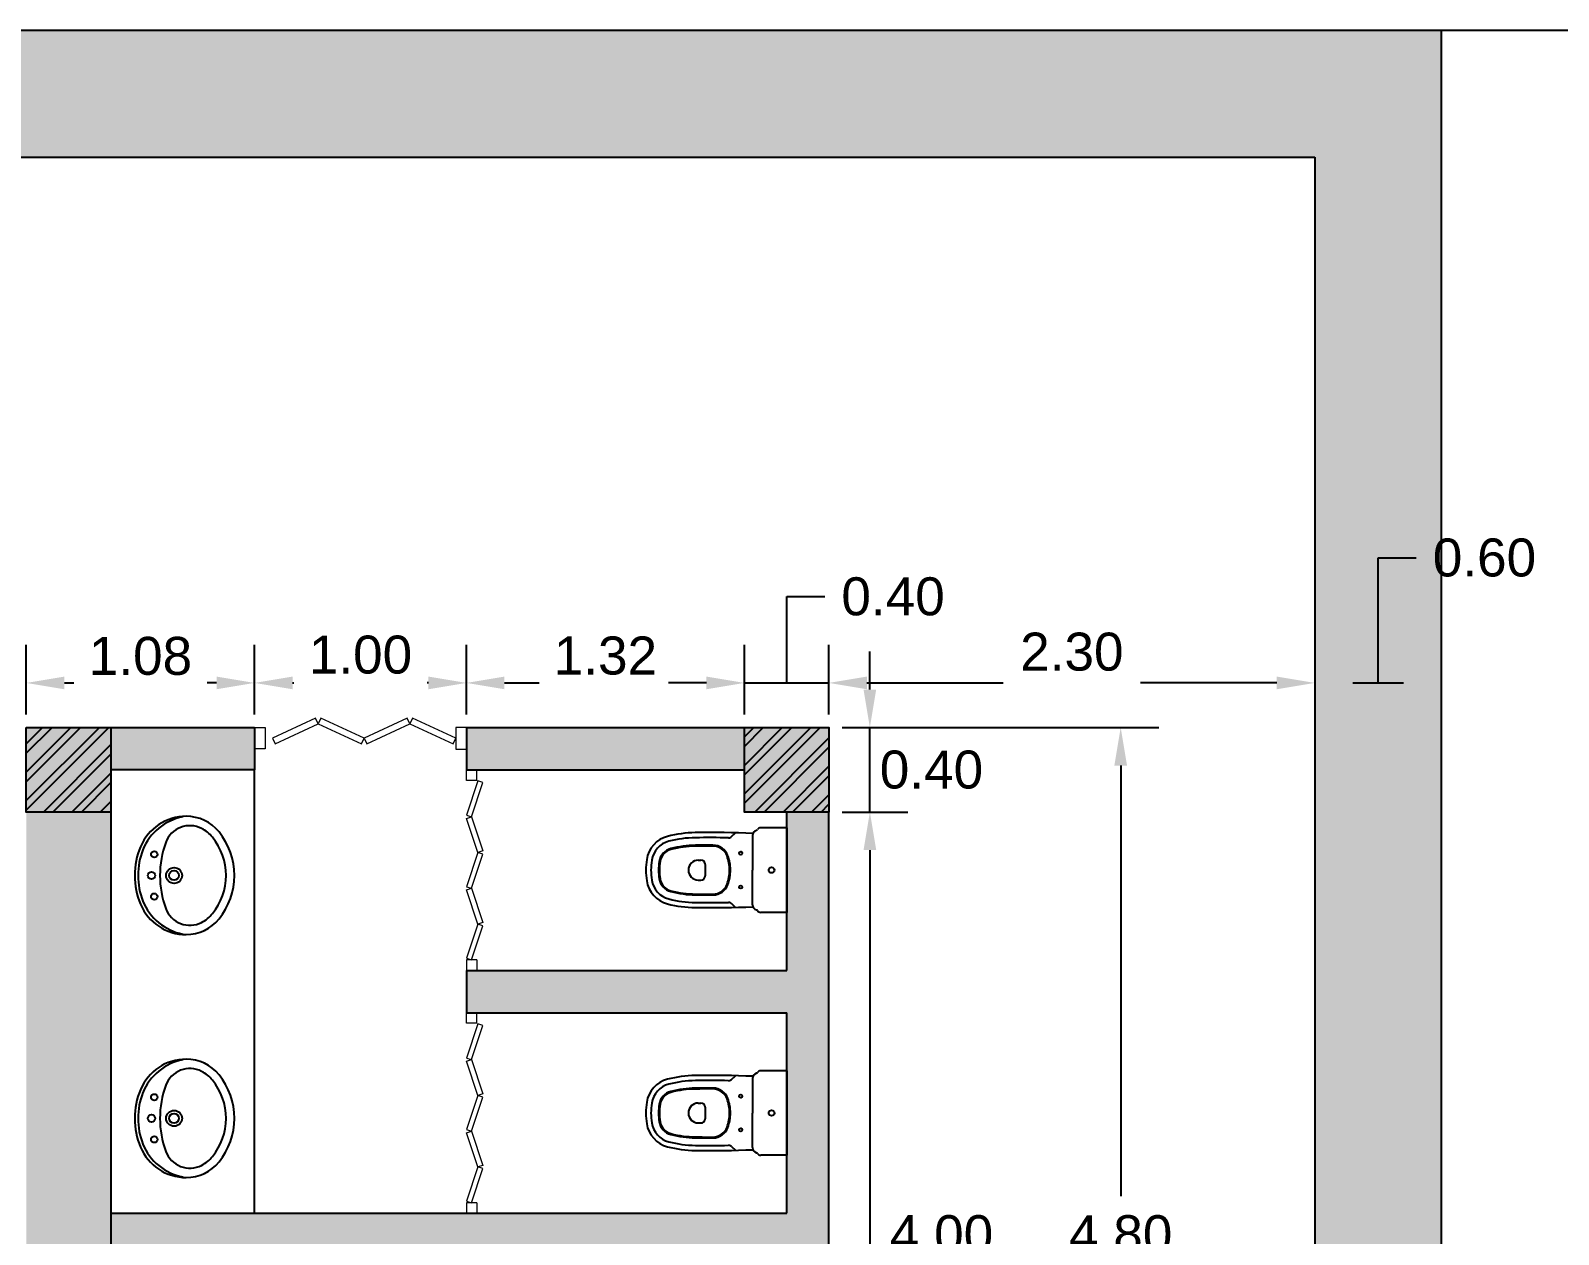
# Model space of a CAD drawing. Header units: millimetres. Extents: x 3409 to 3822, y 896 to 1108.
# Drawn here: x 3475.19 to 3482.43, y 1082.53 to 1088.23 of the extents above; entities that cross this region are included whole.
import ezdxf

# ---------------------------------------------------------------- set-up
doc = ezdxf.new("R2010")
doc.units = ezdxf.units.MM
for name, color, linetype in [('a-epipla', 8, 'Continuous'), ('a-toixoi', 5, 'Continuous'), ('DS_ST_quote 1_50', 7, 'Continuous'), ('edafos', 2, 'Continuous'), ('Layer1', 5, 'Continuous'), ('ypostilwmata', 232, 'Continuous')]:
    doc.layers.add(name, color=color, linetype=linetype)
doc.layers.add('a-portes', color=6, linetype='Continuous', lineweight=9)
doc.styles.get("Standard").update_dxf_attribs({"font": 'arial.ttf'})
doc.dimstyles.get("Standard").update_dxf_attribs({"dimtxt": 0.18, "dimasz": 0.18, "dimexe": 0.18, "dimexo": 0.0625, "dimgap": 0.09, "dimtad": 0, "dimtih": 1, "dimtoh": 1, "dimdec": 4, "dimzin": 0, "dimdsep": 46, "dimtxsty": 'Standard', "dimcen": 0.09, "dimadec": 0, "dimazin": 0, "dimtfac": 1, "dimtdec": 4, "dimtofl": 0, "dimtmove": 0, "dimatfit": 3, "dimfxl": 1, "dimtolj": 1, "dimtzin": 0, "dimarcsym": 0})

# ---------------------------------------------------------------- blocks, each defined once
blk = doc.blocks.new('*D59')
at = {"layer": 'Defpoints', "color": 0, "transparency": 16777216}
for p in [(3476.2547, 1085.1424), (3475.174, 1084.9311), (3476.2547, 1084.9311)]:
    blk.add_point(p, dxfattribs=at)
at = {"layer": 'DS_ST_quote 1_50', "color": 0, "lineweight": -2, "transparency": 16777216}
for p, q in [((3475.174, 1084.9936), (3475.174, 1085.3224)), ((3476.2547, 1084.9936), (3476.2547, 1085.3224)), ((3475.354, 1085.1424), (3475.3989, 1085.1424)), ((3476.0747, 1085.1424), (3476.0299, 1085.1424))]:
    blk.add_line(p, q, dxfattribs=at)
at = {"layer": 'DS_ST_quote 1_50', "color": 0, "transparency": 16777216}
for points in [[(3475.354, 1085.1724), (3475.354, 1085.1124), (3475.174, 1085.1424)], [(3476.0747, 1085.1724), (3476.0747, 1085.1124), (3476.2547, 1085.1424)]]:
    blk.add_solid(points, dxfattribs=at)
at = {"layer": 'DS_ST_quote 1_50', "color": 0, "transparency": 16777216, "insert": (3475.7144, 1085.2693), "char_height": 0.18, "attachment_point": 5}
blk.add_mtext('\\A1;1.08', dxfattribs=at)
blk = doc.blocks.new('*D60')
at = {"layer": 'Defpoints', "color": 0, "transparency": 16777216}
for p in [(3477.2573, 1085.1424), (3476.2547, 1084.9311), (3477.2573, 1084.9311)]:
    blk.add_point(p, dxfattribs=at)
at = {"layer": 'DS_ST_quote 1_50', "color": 0, "lineweight": -2, "transparency": 16777216}
for p, q in [((3476.2547, 1084.9936), (3476.2547, 1085.3224)), ((3477.2573, 1084.9936), (3477.2573, 1085.3224)), ((3476.4347, 1085.1424), (3476.441, 1085.1424)), ((3477.0773, 1085.1424), (3477.071, 1085.1424))]:
    blk.add_line(p, q, dxfattribs=at)
at = {"layer": 'DS_ST_quote 1_50', "color": 0, "transparency": 16777216}
for points in [[(3476.4347, 1085.1724), (3476.4347, 1085.1124), (3476.2547, 1085.1424)], [(3477.0773, 1085.1724), (3477.0773, 1085.1124), (3477.2573, 1085.1424)]]:
    blk.add_solid(points, dxfattribs=at)
at = {"layer": 'DS_ST_quote 1_50', "color": 0, "transparency": 16777216, "insert": (3476.756, 1085.2754), "char_height": 0.18, "attachment_point": 5}
blk.add_mtext('\\A1;1.00', dxfattribs=at)
blk = doc.blocks.new('*D61')
at = {"layer": 'Defpoints', "color": 0, "transparency": 16777216}
for p in [(3478.574, 1085.1424), (3477.2573, 1084.9311), (3478.574, 1084.9311)]:
    blk.add_point(p, dxfattribs=at)
at = {"layer": 'DS_ST_quote 1_50', "color": 0, "lineweight": -2, "transparency": 16777216}
for p, q in [((3477.2573, 1084.9936), (3477.2573, 1085.3224)), ((3478.574, 1084.9936), (3478.574, 1085.3224)), ((3477.4373, 1085.1424), (3477.6013, 1085.1424)), ((3478.394, 1085.1424), (3478.23, 1085.1424))]:
    blk.add_line(p, q, dxfattribs=at)
at = {"layer": 'DS_ST_quote 1_50', "color": 0, "transparency": 16777216}
for points in [[(3477.4373, 1085.1724), (3477.4373, 1085.1124), (3477.2573, 1085.1424)], [(3478.394, 1085.1724), (3478.394, 1085.1124), (3478.574, 1085.1424)]]:
    blk.add_solid(points, dxfattribs=at)
at = {"layer": 'DS_ST_quote 1_50', "color": 0, "transparency": 16777216, "insert": (3477.9157, 1085.2709), "char_height": 0.18, "attachment_point": 5}
blk.add_mtext('\\A1;1.32', dxfattribs=at)
blk = doc.blocks.new('*D62')
at = {"layer": 'Defpoints', "color": 0, "transparency": 16777216}
for p in [(3478.974, 1085.1424), (3478.574, 1084.9311), (3478.974, 1084.9311)]:
    blk.add_point(p, dxfattribs=at)
at = {"layer": 'DS_ST_quote 1_50', "color": 0, "lineweight": -2, "transparency": 16777216}
for p, q in [((3478.774, 1085.1424), (3478.774, 1085.5512)), ((3478.774, 1085.5512), (3478.954, 1085.5512)), ((3478.574, 1084.9936), (3478.574, 1085.3224)), ((3478.974, 1084.9936), (3478.974, 1085.3224)), ((3478.394, 1085.1424), (3478.214, 1085.1424)), ((3478.574, 1085.1424), (3478.974, 1085.1424)), ((3479.154, 1085.1424), (3479.334, 1085.1424))]:
    blk.add_line(p, q, dxfattribs=at)
at = {"layer": 'DS_ST_quote 1_50', "color": 0, "transparency": 16777216}
for points in [[(3478.394, 1085.1724), (3478.394, 1085.1124), (3478.574, 1085.1424)], [(3479.154, 1085.1724), (3479.154, 1085.1124), (3478.974, 1085.1424)]]:
    blk.add_solid(points, dxfattribs=at)
at = {"layer": 'DS_ST_quote 1_50', "color": 0, "transparency": 16777216, "insert": (3479.2775, 1085.5512), "char_height": 0.18, "attachment_point": 5}
blk.add_mtext('\\A1;0.40', dxfattribs=at)
blk = doc.blocks.new('*D63')
at = {"layer": 'Defpoints', "color": 0, "transparency": 16777216}
for p in [(3481.274, 1085.1424), (3481.274, 1085.1424), (3478.974, 1084.9311)]:
    blk.add_point(p, dxfattribs=at)
at = {"layer": 'DS_ST_quote 1_50', "color": 0, "lineweight": -2, "transparency": 16777216}
for p, q in [((3478.974, 1084.9936), (3478.974, 1085.3224)), ((3479.154, 1085.1424), (3479.799, 1085.1424)), ((3481.094, 1085.1424), (3480.449, 1085.1424)), ((3481.274, 1085.0799), (3481.274, 1084.9624))]:
    blk.add_line(p, q, dxfattribs=at)
at = {"layer": 'DS_ST_quote 1_50', "color": 0, "transparency": 16777216}
for points in [[(3479.154, 1085.1724), (3479.154, 1085.1124), (3478.974, 1085.1424)], [(3481.094, 1085.1724), (3481.094, 1085.1124), (3481.274, 1085.1424)]]:
    blk.add_solid(points, dxfattribs=at)
at = {"layer": 'DS_ST_quote 1_50', "color": 0, "transparency": 16777216, "insert": (3480.124, 1085.2893), "char_height": 0.18, "attachment_point": 5}
blk.add_mtext('\\A1;2.30', dxfattribs=at)
blk = doc.blocks.new('*D64')
at = {"layer": 'Defpoints', "color": 0, "transparency": 16777216}
for p in [(3481.274, 1085.1424), (3481.874, 1085.1424), (3481.874, 1085.1424)]:
    blk.add_point(p, dxfattribs=at)
at = {"layer": 'DS_ST_quote 1_50', "color": 0, "lineweight": -2, "transparency": 16777216}
for p, q in [((3481.574, 1085.1424), (3481.574, 1085.735)), ((3481.574, 1085.735), (3481.754, 1085.735)), ((3481.874, 1085.2049), (3481.874, 1085.3224)), ((3481.454, 1085.1424), (3481.694, 1085.1424)), ((3481.274, 1085.0799), (3481.274, 1084.9624))]:
    blk.add_line(p, q, dxfattribs=at)
at = {"layer": 'DS_ST_quote 1_50', "color": 0, "transparency": 16777216}
for points in [[(3481.454, 1085.1724), (3481.454, 1085.1124), (3481.274, 1085.1424)], [(3481.694, 1085.1724), (3481.694, 1085.1124), (3481.874, 1085.1424)]]:
    blk.add_solid(points, dxfattribs=at)
at = {"layer": 'DS_ST_quote 1_50', "color": 0, "transparency": 16777216, "insert": (3482.0775, 1085.735), "char_height": 0.18, "attachment_point": 5}
blk.add_mtext('\\A1;0.60', dxfattribs=at)
blk = doc.blocks.new('*D121')
at = {"layer": 'Defpoints', "color": 0, "transparency": 16777216}
for p in [(3478.974, 1084.9311), (3479.1677, 1084.9311), (3478.974, 1084.5311)]:
    blk.add_point(p, dxfattribs=at)
at = {"layer": 'DS_ST_quote 1_50', "color": 0, "lineweight": -2, "transparency": 16777216}
for p, q in [((3479.1677, 1085.1111), (3479.1677, 1085.2911)), ((3479.0365, 1084.9311), (3479.3477, 1084.9311)), ((3479.1677, 1084.5311), (3479.1677, 1084.9311)), ((3479.0365, 1084.5311), (3479.3477, 1084.5311)), ((3479.1677, 1084.3511), (3479.1677, 1084.1711))]:
    blk.add_line(p, q, dxfattribs=at)
at = {"layer": 'DS_ST_quote 1_50', "color": 0, "transparency": 16777216}
for points in [[(3479.1377, 1085.1111), (3479.1977, 1085.1111), (3479.1677, 1084.9311)], [(3479.1377, 1084.3511), (3479.1977, 1084.3511), (3479.1677, 1084.5311)]]:
    blk.add_solid(points, dxfattribs=at)
at = {"layer": 'DS_ST_quote 1_50', "color": 0, "transparency": 16777216, "insert": (3479.4593, 1084.7311), "char_height": 0.18, "attachment_point": 5}
blk.add_mtext('\\A1;0.40', dxfattribs=at)
blk = doc.blocks.new('*D122')
at = {"layer": 'Defpoints', "color": 0, "transparency": 16777216}
for p in [(3478.974, 1084.5311), (3478.974, 1080.5312), (3479.1677, 1080.5312)]:
    blk.add_point(p, dxfattribs=at)
at = {"layer": 'DS_ST_quote 1_50', "color": 0, "lineweight": -2, "transparency": 16777216}
for p, q in [((3479.0365, 1084.5311), (3479.3477, 1084.5311)), ((3479.1677, 1084.3511), (3479.1677, 1080.7112)), ((3479.0365, 1080.5312), (3479.3477, 1080.5312))]:
    blk.add_line(p, q, dxfattribs=at)
at = {"layer": 'DS_ST_quote 1_50', "color": 0, "transparency": 16777216}
for points in [[(3479.1377, 1084.3511), (3479.1977, 1084.3511), (3479.1677, 1084.5311)], [(3479.1377, 1080.7112), (3479.1977, 1080.7112), (3479.1677, 1080.5312)]]:
    blk.add_solid(points, dxfattribs=at)
at = {"layer": 'DS_ST_quote 1_50', "color": 0, "transparency": 16777216, "insert": (3479.5069, 1082.5312), "char_height": 0.18, "attachment_point": 5}
blk.add_mtext('\\A1;4.00', dxfattribs=at)
blk = doc.blocks.new('*D135')
at = {"layer": 'Defpoints', "color": 0, "transparency": 16777216}
for p in [(3478.974, 1084.9311), (3478.974, 1080.1311), (3480.3552, 1080.1311)]:
    blk.add_point(p, dxfattribs=at)
at = {"layer": 'DS_ST_quote 1_50', "color": 0, "lineweight": -2, "transparency": 16777216}
for p, q in [((3479.0365, 1084.9311), (3480.5352, 1084.9311)), ((3480.3552, 1084.7511), (3480.3552, 1082.713)), ((3480.3552, 1080.3111), (3480.3552, 1082.3492)), ((3479.0365, 1080.1311), (3480.5352, 1080.1311))]:
    blk.add_line(p, q, dxfattribs=at)
at = {"layer": 'DS_ST_quote 1_50', "color": 0, "transparency": 16777216}
for points in [[(3480.3252, 1084.7511), (3480.3852, 1084.7511), (3480.3552, 1084.9311)], [(3480.3252, 1080.3111), (3480.3852, 1080.3111), (3480.3552, 1080.1311)]]:
    blk.add_solid(points, dxfattribs=at)
at = {"layer": 'DS_ST_quote 1_50', "color": 0, "transparency": 16777216, "insert": (3480.3552, 1082.5311), "char_height": 0.18, "attachment_point": 5}
blk.add_mtext('\\A1;4.80', dxfattribs=at)

msp = doc.modelspace()

# ---------------------------------------------------------------- hatches: boundary and pattern name
at = {"layer": 'a-epipla'}
h = msp.add_hatch(dxfattribs=at)
h.set_pattern_fill('ANSI32', color=256, scale=0.01)
h.paths.add_polyline_path([(3418.174, 1084.9311), (3417.774, 1084.9311), (3417.774, 1084.5311), (3418.174, 1084.5311)])
h.paths.add_polyline_path([(3421.574, 1084.9311), (3421.174, 1084.9311), (3421.174, 1084.5311), (3421.574, 1084.5311)])
h.paths.add_polyline_path([(3424.974, 1084.9311), (3424.574, 1084.9311), (3424.574, 1084.5311), (3424.974, 1084.5311)])
h.paths.add_polyline_path([(3428.374, 1084.9311), (3427.974, 1084.9311), (3427.974, 1084.5311), (3428.374, 1084.5311)])
h.paths.add_polyline_path([(3431.774, 1084.9311), (3431.374, 1084.9311), (3431.374, 1084.5311), (3431.774, 1084.5311)])
h.paths.add_polyline_path([(3431.774, 1080.5312), (3431.374, 1080.5312), (3431.374, 1080.1312), (3431.774, 1080.1312)])
h.paths.add_polyline_path([(3428.374, 1080.5311), (3427.974, 1080.5311), (3427.974, 1080.1311), (3428.374, 1080.1311)])
h.paths.add_polyline_path([(3424.974, 1080.5311), (3424.574, 1080.5311), (3424.574, 1080.1311), (3424.974, 1080.1311)])
h.paths.add_polyline_path([(3421.574, 1080.5311), (3421.174, 1080.5311), (3421.174, 1080.1311), (3421.574, 1080.1311)])
h.paths.add_polyline_path([(3418.174, 1080.5311), (3417.774, 1080.5311), (3417.774, 1080.1311), (3418.174, 1080.1311)])
h.paths.add_polyline_path([(3435.174, 1084.9311), (3434.774, 1084.9311), (3434.774, 1084.5311), (3435.174, 1084.5311)])
h.paths.add_polyline_path([(3438.574, 1084.9311), (3438.174, 1084.9311), (3438.174, 1084.5311), (3438.574, 1084.5311)])
h.paths.add_polyline_path([(3441.974, 1084.9311), (3441.574, 1084.9311), (3441.574, 1084.5311), (3441.974, 1084.5311)])
h.paths.add_polyline_path([(3445.374, 1084.9311), (3444.974, 1084.9311), (3444.974, 1084.5311), (3445.374, 1084.5311)])
h.paths.add_polyline_path([(3445.374, 1080.5311), (3444.974, 1080.5311), (3444.974, 1080.1311), (3445.374, 1080.1311)])
h.paths.add_polyline_path([(3441.974, 1080.5311), (3441.574, 1080.5311), (3441.574, 1080.1311), (3441.974, 1080.1311)])
h.paths.add_polyline_path([(3438.574, 1080.5311), (3438.174, 1080.5311), (3438.174, 1080.1311), (3438.574, 1080.1311)])
h.paths.add_polyline_path([(3435.174, 1080.5312), (3434.774, 1080.5312), (3434.774, 1080.1312), (3435.174, 1080.1312)])
h.paths.add_polyline_path([(3451.774, 1084.9311), (3451.374, 1084.9311), (3451.374, 1084.5311), (3451.774, 1084.5311)])
h.paths.add_polyline_path([(3455.174, 1084.9311), (3454.774, 1084.9311), (3454.774, 1084.5311), (3455.174, 1084.5311)])
h.paths.add_polyline_path([(3458.574, 1084.9311), (3458.174, 1084.9311), (3458.174, 1084.5311), (3458.574, 1084.5311)])
h.paths.add_polyline_path([(3461.974, 1084.9311), (3461.574, 1084.9311), (3461.574, 1084.5311), (3461.974, 1084.5311)])
h.paths.add_polyline_path([(3451.774, 1080.5311), (3451.374, 1080.5311), (3451.374, 1080.1311), (3451.774, 1080.1311)])
h.paths.add_polyline_path([(3455.174, 1080.5311), (3454.774, 1080.5311), (3454.774, 1080.1311), (3455.174, 1080.1311)])
h.paths.add_polyline_path([(3458.574, 1080.5311), (3458.174, 1080.5311), (3458.174, 1080.1311), (3458.574, 1080.1311)])
h.paths.add_polyline_path([(3461.974, 1080.5312), (3461.574, 1080.5312), (3461.574, 1080.1312), (3461.974, 1080.1312)])
h.paths.add_polyline_path([(3465.374, 1084.9311), (3464.974, 1084.9311), (3464.974, 1084.5311), (3465.374, 1084.5311)])
h.paths.add_polyline_path([(3468.774, 1084.9311), (3468.374, 1084.9311), (3468.374, 1084.5311), (3468.774, 1084.5311)])
h.paths.add_polyline_path([(3472.174, 1084.9311), (3471.774, 1084.9311), (3471.774, 1084.5311), (3472.174, 1084.5311)])
h.paths.add_polyline_path([(3475.574, 1084.9311), (3475.174, 1084.9311), (3475.174, 1084.5311), (3475.574, 1084.5311)])
h.paths.add_polyline_path([(3478.974, 1084.9311), (3478.574, 1084.9311), (3478.574, 1084.5311), (3478.974, 1084.5311)])
h.paths.add_polyline_path([(3478.974, 1080.5311), (3478.574, 1080.5311), (3478.574, 1080.1311), (3478.974, 1080.1311)])
h.paths.add_polyline_path([(3475.574, 1080.5311), (3475.174, 1080.5311), (3475.174, 1080.1311), (3475.574, 1080.1311)])
h.paths.add_polyline_path([(3472.174, 1080.5311), (3471.774, 1080.5311), (3471.774, 1080.1311), (3472.174, 1080.1311)])
h.paths.add_polyline_path([(3468.774, 1080.5311), (3468.374, 1080.5311), (3468.374, 1080.1311), (3468.774, 1080.1311)])
h.paths.add_polyline_path([(3465.374, 1080.5312), (3464.974, 1080.5312), (3464.974, 1080.1312), (3465.374, 1080.1312)])
h = msp.add_hatch(dxfattribs=at)
h.set_pattern_fill('AR-CONC', color=256, scale=0.00088)
h.paths.add_polyline_path([(3418.174, 1084.9311), (3417.774, 1084.9311), (3417.774, 1084.5311), (3418.174, 1084.5311)])
h.paths.add_polyline_path([(3421.574, 1084.9311), (3421.174, 1084.9311), (3421.174, 1084.5311), (3421.574, 1084.5311)])
h.paths.add_polyline_path([(3418.174, 1080.5311), (3417.774, 1080.5311), (3417.774, 1080.1311), (3418.174, 1080.1311)])
h.paths.add_polyline_path([(3421.574, 1080.5311), (3421.174, 1080.5311), (3421.174, 1080.1311), (3421.574, 1080.1311)])
h.paths.add_polyline_path([(3424.974, 1084.9311), (3424.574, 1084.9311), (3424.574, 1084.5311), (3424.974, 1084.5311)])
h.paths.add_polyline_path([(3424.974, 1080.5311), (3424.574, 1080.5311), (3424.574, 1080.1311), (3424.974, 1080.1311)])
h.paths.add_polyline_path([(3428.374, 1080.5311), (3427.974, 1080.5311), (3427.974, 1080.1311), (3428.374, 1080.1311)])
h.paths.add_polyline_path([(3428.374, 1084.9311), (3427.974, 1084.9311), (3427.974, 1084.5311), (3428.374, 1084.5311)])
h.paths.add_polyline_path([(3431.774, 1084.9311), (3431.374, 1084.9311), (3431.374, 1084.5311), (3431.774, 1084.5311)])
h.paths.add_polyline_path([(3431.774, 1080.5312), (3431.374, 1080.5312), (3431.374, 1080.1312), (3431.774, 1080.1312)])
h.paths.add_polyline_path([(3435.174, 1080.5312), (3434.774, 1080.5312), (3434.774, 1080.1312), (3435.174, 1080.1312)])
h.paths.add_polyline_path([(3435.174, 1084.9311), (3434.774, 1084.9311), (3434.774, 1084.5311), (3435.174, 1084.5311)])
h.paths.add_polyline_path([(3438.574, 1084.9311), (3438.174, 1084.9311), (3438.174, 1084.5311), (3438.574, 1084.5311)])
h.paths.add_polyline_path([(3438.574, 1080.5311), (3438.174, 1080.5311), (3438.174, 1080.1311), (3438.574, 1080.1311)])
h.paths.add_polyline_path([(3441.974, 1084.9311), (3441.574, 1084.9311), (3441.574, 1084.5311), (3441.974, 1084.5311)])
h.paths.add_polyline_path([(3441.974, 1080.5311), (3441.574, 1080.5311), (3441.574, 1080.1311), (3441.974, 1080.1311)])
h.paths.add_polyline_path([(3445.374, 1084.9311), (3444.974, 1084.9311), (3444.974, 1084.5311), (3445.374, 1084.5311)])
h.paths.add_polyline_path([(3445.374, 1080.5311), (3444.974, 1080.5311), (3444.974, 1080.1311), (3445.374, 1080.1311)])
h.paths.add_polyline_path([(3451.774, 1084.9311), (3451.374, 1084.9311), (3451.374, 1084.5311), (3451.774, 1084.5311)])
h.paths.add_polyline_path([(3455.174, 1084.9311), (3454.774, 1084.9311), (3454.774, 1084.5311), (3455.174, 1084.5311)])
h.paths.add_polyline_path([(3451.774, 1080.5311), (3451.374, 1080.5311), (3451.374, 1080.1311), (3451.774, 1080.1311)])
h.paths.add_polyline_path([(3455.174, 1080.5311), (3454.774, 1080.5311), (3454.774, 1080.1311), (3455.174, 1080.1311)])
h.paths.add_polyline_path([(3458.574, 1084.9311), (3458.174, 1084.9311), (3458.174, 1084.5311), (3458.574, 1084.5311)])
h.paths.add_polyline_path([(3458.574, 1080.5311), (3458.174, 1080.5311), (3458.174, 1080.1311), (3458.574, 1080.1311)])
h.paths.add_polyline_path([(3461.974, 1084.9311), (3461.574, 1084.9311), (3461.574, 1084.5311), (3461.974, 1084.5311)])
h.paths.add_polyline_path([(3461.974, 1080.5312), (3461.574, 1080.5312), (3461.574, 1080.1312), (3461.974, 1080.1312)])
h.paths.add_polyline_path([(3465.374, 1084.9311), (3464.974, 1084.9311), (3464.974, 1084.5311), (3465.374, 1084.5311)])
h.paths.add_polyline_path([(3465.374, 1080.5312), (3464.974, 1080.5312), (3464.974, 1080.1312), (3465.374, 1080.1312)])
h.paths.add_polyline_path([(3468.774, 1084.9311), (3468.374, 1084.9311), (3468.374, 1084.5311), (3468.774, 1084.5311)])
h.paths.add_polyline_path([(3468.774, 1080.5311), (3468.374, 1080.5311), (3468.374, 1080.1311), (3468.774, 1080.1311)])
h.paths.add_polyline_path([(3472.174, 1084.9311), (3471.774, 1084.9311), (3471.774, 1084.5311), (3472.174, 1084.5311)])
h.paths.add_polyline_path([(3472.174, 1080.5311), (3471.774, 1080.5311), (3471.774, 1080.1311), (3472.174, 1080.1311)])
h.paths.add_polyline_path([(3475.574, 1084.9311), (3475.174, 1084.9311), (3475.174, 1084.5311), (3475.574, 1084.5311)])
h.paths.add_polyline_path([(3475.574, 1080.5311), (3475.174, 1080.5311), (3475.174, 1080.1311), (3475.574, 1080.1311)])
h.paths.add_polyline_path([(3478.974, 1080.5311), (3478.574, 1080.5311), (3478.574, 1080.1311), (3478.974, 1080.1311)])
h.paths.add_polyline_path([(3478.974, 1084.9311), (3478.574, 1084.9311), (3478.574, 1084.5311), (3478.974, 1084.5311)])
at = {"layer": 'Layer1'}
h = msp.add_hatch(color=256, dxfattribs=at)
h.dxf.hatch_style = 1
h.paths.add_polyline_path([(3481.874, 1088.2311), (3464.974, 1088.2311), (3464.974, 1087.6311), (3481.274, 1087.6311), (3481.274, 1078.1311), (3481.874, 1078.1311)])
h = msp.add_hatch(color=256, dxfattribs=at)
h.dxf.hatch_style = 1
h.paths.add_polyline_path([(3461.974, 1084.5311), (3461.574, 1084.5311), (3461.574, 1080.5312), (3461.974, 1080.5312)])
h.paths.add_polyline_path([(3465.374, 1084.5311), (3464.974, 1084.5311), (3464.974, 1080.5312), (3465.374, 1080.5312)])
h.paths.add_polyline_path([(3475.574, 1084.5311), (3475.174, 1084.5311), (3475.174, 1080.5311), (3475.574, 1080.5311)])
h.paths.add_polyline_path([(3478.974, 1084.5311), (3478.774, 1084.5311), (3478.774, 1083.7811), (3477.2573, 1083.7811), (3477.2573, 1083.5811), (3478.774, 1083.5811), (3478.774, 1082.6311), (3475.574, 1082.6311), (3475.574, 1082.4311), (3478.774, 1082.4311), (3478.774, 1081.4811), (3477.2573, 1081.4811), (3477.2573, 1081.2811), (3478.774, 1081.2811), (3478.774, 1080.5311), (3478.974, 1080.5311)])
h.paths.add_polyline_path([(3478.574, 1084.9311), (3477.2573, 1084.9311), (3477.2573, 1084.7311), (3478.574, 1084.7311)])
h.paths.add_polyline_path([(3476.2547, 1084.9311), (3475.574, 1084.9311), (3475.574, 1084.7311), (3476.2547, 1084.7311)])
h.paths.add_polyline_path([(3476.2547, 1080.3311), (3475.574, 1080.3311), (3475.574, 1080.1311), (3476.2548, 1080.1311)])
h.paths.add_polyline_path([(3478.574, 1080.3311), (3477.2573, 1080.3311), (3477.2573, 1080.1311), (3478.574, 1080.1311)])

# ---------------------------------------------------------------- linework, layer by layer
at = {"layer": 'a-epipla'}
for p, q in [((3476.2546, 1082.6311), (3476.2545, 1084.7311)), ((3478.5133, 1084.415), (3478.5308, 1084.4325)), ((3478.6123, 1084.4201), (3478.6123, 1084.2561)), ((3478.774, 1084.4561), (3478.6513, 1084.4561)), ((3478.774, 1084.4561), (3478.774, 1084.0561)), ((3478.3553, 1084.3031), (3478.368, 1084.3031)), ((3478.6123, 1084.0921), (3478.6123, 1084.2561)), ((3478.3553, 1084.2091), (3478.368, 1084.2091)), ((3478.5133, 1084.0973), (3478.5308, 1084.0797)), ((3478.774, 1084.0561), (3478.6513, 1084.0561)), ((3478.5133, 1083.265), (3478.5308, 1083.2825)), ((3478.6123, 1083.2701), (3478.6123, 1083.1061)), ((3478.774, 1083.3061), (3478.6513, 1083.3061)), ((3478.774, 1083.3061), (3478.774, 1082.9061)), ((3478.3553, 1083.1531), (3478.368, 1083.1531)), ((3478.6123, 1082.9421), (3478.6123, 1083.1061)), ((3478.3553, 1083.0591), (3478.368, 1083.0591)), ((3478.5133, 1082.9473), (3478.5308, 1082.9297)), ((3478.774, 1082.9061), (3478.6513, 1082.9061))]:
    msp.add_line(p, q, dxfattribs=at)
for centre, radius in [((3475.7796, 1084.3308), 0.015), ((3478.5563, 1084.3361), 0.0075), ((3475.8736, 1084.2308), 0.0375), ((3478.7023, 1084.2561), 0.0135), ((3478.7023, 1084.2561), 0.0135), ((3475.7666, 1084.2308), 0.0175), ((3475.8736, 1084.2308), 0.023), ((3478.5563, 1084.1761), 0.0075), ((3475.7796, 1084.1308), 0.015), ((3475.7796, 1083.1808), 0.015), ((3478.5563, 1083.1861), 0.0075), ((3475.7666, 1083.0808), 0.0175), ((3475.8736, 1083.0808), 0.0375), ((3475.8736, 1083.0808), 0.023), ((3478.7023, 1083.1061), 0.0135), ((3478.7023, 1083.1061), 0.0135), ((3478.5563, 1083.0261), 0.0075), ((3475.7796, 1082.9808), 0.015)]:
    msp.add_circle(centre, radius, dxfattribs=at)
for centre, radius, start, end in [((3475.9311, 1084.2758), 0.235, 90, 157.28559), ((3475.9647, 1084.255), 0.258, 100.99675, 157.82074), ((3475.9311, 1084.3108), 0.2, 39.08291, 90), ((3475.9647, 1084.2065), 0.258, 262.50469, 262.50469), ((3475.9486, 1084.3451), 0.1215, 62.93101, 159.64154), ((3475.9311, 1084.3108), 0.16, 39.08291, 62.931), ((3475.8326, 1084.2308), 0.2869, 0, 39.08291), ((3475.8326, 1084.2308), 0.3269, 0, 39.08291), ((3478.2436, 1084.2862), 0.134, 104.53948, 171.18382), ((3478.348, 1083.8835), 0.55, 90.70946, 104.53949), ((3478.348, 1083.8835), 0.526, 90.70946, 104.53949), ((3478.4093, 1078.9339), 5.5, 87.86383, 90.70946), ((3478.4093, 1078.9339), 5.476, 89.06363, 90.70946), ((3478.4991, 1084.4291), 0.02, 269.06363, 315), ((3478.6373, 1084.4201), 0.025, 106.21522, 180), ((3478.6275, 1084.4537), 0.01, 286.21522, 325.06276), ((3478.6513, 1084.4371), 0.019, 90, 145.06276), ((3476.0386, 1084.2308), 0.3515, 157.28559, 180), ((3476.0386, 1084.2308), 0.3355, 158.74675, 180), ((3476.2566, 1084.2308), 0.45, 159.64154, 180), ((3478.2436, 1084.2862), 0.11, 104.53948, 171.18382), ((3478.2436, 1084.2862), 0.074, 104.53948, 171.18382), ((3478.2436, 1084.2862), 0.07, 104.53948, 171.18382), ((3478.348, 1083.8835), 0.49, 90.70946, 104.53949), ((3478.348, 1083.8835), 0.486, 90.70946, 104.53949), ((3478.4093, 1078.9339), 5.44, 89.8352, 90.70946), ((3478.4093, 1078.9339), 5.436, 89.8352, 90.70946), ((3478.4247, 1084.2989), 0.071, 19.98399, 89.8352), ((3478.4247, 1084.2989), 0.075, 19.98399, 89.8352), ((3478.4373, 1084.2561), 0.33, 171.18382, 180), ((3478.4373, 1084.2561), 0.33, 180, 188.81618), ((3478.4373, 1084.2561), 0.306, 171.18382, 180), ((3478.4373, 1084.2561), 0.306, 180, 188.81618), ((3478.4373, 1084.2561), 0.27, 171.18382, 180), ((3478.4373, 1084.2561), 0.27, 180, 188.81618), ((3478.4373, 1084.2561), 0.266, 171.18382, 180), ((3478.4373, 1084.2561), 0.266, 180, 188.81618), ((3478.3553, 1084.2561), 0.047, 90, 180), ((3478.3553, 1084.2561), 0.047, 180, 270), ((3478.368, 1084.2831), 0.02, 9.71515, 90), ((3478.2103, 1084.2561), 0.18, 0, 9.71515), ((3478.2103, 1084.2561), 0.18, 350.28485, 0), ((3478.3073, 1084.2561), 0.196, 0, 19.98399), ((3478.3073, 1084.2561), 0.196, 340.01601, 0), ((3478.3073, 1084.2561), 0.2, 0, 19.98399), ((3478.3073, 1084.2561), 0.2, 340.01601, 0), ((3476.0386, 1084.2308), 0.3515, 180, 202.71441), ((3476.0386, 1084.2308), 0.3355, 180, 201.25325), ((3476.2566, 1084.2308), 0.45, 180, 200.35846), ((3475.8326, 1084.2308), 0.2869, 320.91709, 0), ((3475.8326, 1084.2308), 0.3269, 320.91709, 0), ((3478.2436, 1084.2261), 0.134, 188.81618, 255.46052), ((3478.2436, 1084.2261), 0.11, 188.81618, 255.46052), ((3478.2436, 1084.2261), 0.074, 188.81618, 255.46052), ((3478.2436, 1084.2261), 0.07, 188.81618, 255.46052), ((3478.368, 1084.2291), 0.02, 270, 350.28485), ((3478.4247, 1084.2134), 0.071, 270.1648, 340.01601), ((3478.4247, 1084.2134), 0.075, 270.1648, 340.01601), ((3478.348, 1084.6288), 0.526, 255.46051, 269.29054), ((3478.348, 1084.6288), 0.49, 255.46051, 269.29054), ((3478.348, 1084.6288), 0.486, 255.46051, 269.29054), ((3478.4093, 1089.5784), 5.436, 269.29054, 270.1648), ((3478.4093, 1089.5784), 5.44, 269.29054, 270.1648), ((3475.9311, 1084.1858), 0.235, 202.71441, 270), ((3475.9647, 1084.2065), 0.258, 202.17926, 259.00325), ((3475.9486, 1084.1165), 0.1215, 200.35846, 297.06899), ((3475.9311, 1084.1508), 0.16, 297.069, 320.91709), ((3478.348, 1084.6288), 0.55, 255.46051, 269.29054), ((3478.4093, 1089.5784), 5.5, 269.29054, 272.13617), ((3478.4093, 1089.5784), 5.476, 269.29054, 270.93637), ((3478.4991, 1084.0831), 0.02, 45, 90.93637), ((3478.6373, 1084.0921), 0.025, 180, 253.78478), ((3478.6275, 1084.0585), 0.01, 34.93724, 73.78478), ((3478.6513, 1084.0751), 0.019, 214.93724, 270), ((3475.9311, 1084.1508), 0.2, 270, 320.91709), ((3475.9647, 1083.0565), 0.258, 262.50469, 262.50469), ((3475.9311, 1083.1258), 0.235, 90, 157.28559), ((3475.9647, 1083.105), 0.258, 100.99675, 157.82074), ((3475.9486, 1083.1951), 0.1215, 62.93101, 159.64154), ((3475.9311, 1083.1608), 0.2, 39.08291, 90), ((3475.9311, 1083.1608), 0.16, 39.08291, 62.931), ((3475.8326, 1083.0808), 0.2869, 0, 39.08291), ((3475.8326, 1083.0808), 0.3269, 0, 39.08291), ((3478.2436, 1083.1362), 0.134, 104.53948, 171.18382), ((3478.2436, 1083.1362), 0.11, 104.53948, 171.18382), ((3478.348, 1082.7335), 0.55, 90.70946, 104.53949), ((3478.348, 1082.7335), 0.526, 90.70946, 104.53949), ((3478.4093, 1077.7839), 5.5, 87.86383, 90.70946), ((3478.4093, 1077.7839), 5.476, 89.06363, 90.70946), ((3478.4991, 1083.2791), 0.02, 269.06363, 315), ((3478.6373, 1083.2701), 0.025, 106.21522, 180), ((3478.6275, 1083.3037), 0.01, 286.21522, 325.06276), ((3478.6513, 1083.2871), 0.019, 90, 145.06276), ((3476.0386, 1083.0808), 0.3515, 157.28559, 180), ((3476.0386, 1083.0808), 0.3355, 158.74675, 180), ((3476.2566, 1083.0808), 0.45, 159.64154, 180), ((3478.2436, 1083.1362), 0.074, 104.53948, 171.18382), ((3478.2436, 1083.1362), 0.07, 104.53948, 171.18382), ((3478.348, 1082.7335), 0.49, 90.70946, 104.53949), ((3478.348, 1082.7335), 0.486, 90.70946, 104.53949), ((3478.4093, 1077.7839), 5.44, 89.8352, 90.70946), ((3478.4093, 1077.7839), 5.436, 89.8352, 90.70946), ((3478.4247, 1083.1489), 0.071, 19.98399, 89.8352), ((3478.4247, 1083.1489), 0.075, 19.98399, 89.8352), ((3478.3073, 1083.1061), 0.196, 0, 19.98399), ((3478.3073, 1083.1061), 0.2, 0, 19.98399), ((3478.4373, 1083.1061), 0.33, 171.18382, 180), ((3478.4373, 1083.1061), 0.33, 180, 188.81618), ((3478.4373, 1083.1061), 0.306, 171.18382, 180), ((3478.4373, 1083.1061), 0.306, 180, 188.81618), ((3478.4373, 1083.1061), 0.27, 171.18382, 180), ((3478.4373, 1083.1061), 0.27, 180, 188.81618), ((3478.4373, 1083.1061), 0.266, 171.18382, 180), ((3478.4373, 1083.1061), 0.266, 180, 188.81618), ((3478.3553, 1083.1061), 0.047, 90, 180), ((3478.3553, 1083.1061), 0.047, 180, 270), ((3478.368, 1083.1331), 0.02, 9.71515, 90), ((3478.2103, 1083.1061), 0.18, 0, 9.71515), ((3478.2103, 1083.1061), 0.18, 350.28485, 0), ((3478.3073, 1083.1061), 0.196, 340.01601, 0), ((3478.3073, 1083.1061), 0.2, 340.01601, 0), ((3476.0386, 1083.0808), 0.3515, 180, 202.71441), ((3476.0386, 1083.0808), 0.3355, 180, 201.25325), ((3476.2566, 1083.0808), 0.45, 180, 200.35846), ((3475.8326, 1083.0808), 0.2869, 320.91709, 0), ((3475.8326, 1083.0808), 0.3269, 320.91709, 0), ((3478.2436, 1083.0761), 0.134, 188.81618, 255.46052), ((3478.2436, 1083.0761), 0.11, 188.81618, 255.46052), ((3478.2436, 1083.0761), 0.074, 188.81618, 255.46052), ((3478.2436, 1083.0761), 0.07, 188.81618, 255.46052), ((3478.368, 1083.0791), 0.02, 270, 350.28485), ((3478.4247, 1083.0634), 0.071, 270.1648, 340.01601), ((3478.4247, 1083.0634), 0.075, 270.1648, 340.01601), ((3475.9647, 1083.0565), 0.258, 202.17926, 259.00325), ((3478.348, 1083.4788), 0.526, 255.46051, 269.29054), ((3478.348, 1083.4788), 0.49, 255.46051, 269.29054), ((3478.348, 1083.4788), 0.486, 255.46051, 269.29054), ((3478.4093, 1088.4284), 5.476, 269.29054, 270.93637), ((3478.4093, 1088.4284), 5.436, 269.29054, 270.1648), ((3478.4093, 1088.4284), 5.44, 269.29054, 270.1648), ((3478.4991, 1082.9331), 0.02, 45, 90.93637), ((3475.9311, 1083.0358), 0.235, 202.71441, 270), ((3475.9486, 1082.9665), 0.1215, 200.35846, 297.06899), ((3475.9311, 1083.0008), 0.16, 297.069, 320.91709), ((3478.348, 1083.4788), 0.55, 255.46051, 269.29054), ((3478.4093, 1088.4284), 5.5, 269.29054, 272.13617), ((3478.6373, 1082.9421), 0.025, 180, 253.78478), ((3478.6275, 1082.9085), 0.01, 34.93724, 73.78478), ((3478.6513, 1082.9251), 0.019, 214.93724, 270), ((3475.9311, 1083.0008), 0.2, 270, 320.91709)]:
    msp.add_arc(centre, radius, start, end, dxfattribs=at)
at = {"layer": 'a-portes'}
for p, q in [((3477.2573, 1084.6811), (3477.2573, 1084.7311)), ((3477.3073, 1084.6811), (3477.3073, 1084.7311)), ((3477.3073, 1084.6811), (3477.2573, 1084.6811)), ((3477.3073, 1083.8311), (3477.2573, 1083.8311)), ((3477.2573, 1083.8311), (3477.2573, 1083.7811)), ((3477.3073, 1083.8311), (3477.3073, 1083.7811)), ((3477.2573, 1083.5311), (3477.2573, 1083.5811)), ((3477.3073, 1083.5311), (3477.2573, 1083.5311)), ((3477.3073, 1083.5311), (3477.3073, 1083.5811)), ((3477.3073, 1082.6811), (3477.2573, 1082.6811)), ((3477.2573, 1082.6811), (3477.2573, 1082.6311)), ((3477.3073, 1082.6811), (3477.3073, 1082.6311))]:
    msp.add_line(p, q, dxfattribs=at)
for points in [[(3476.2547, 1084.9311), (3476.3047, 1084.9311), (3476.3047, 1084.8308), (3476.2547, 1084.8308)], [(3477.2573, 1084.9311), (3477.2073, 1084.9311), (3477.2073, 1084.8295), (3477.2573, 1084.8295)]]:
    msp.add_lwpolyline(points, dxfattribs=at)
for points in [[(3476.5438, 1084.9757), (3476.3393, 1084.8803), (3476.3518, 1084.8535), (3476.5563, 1084.9489)], [(3476.7733, 1084.8803), (3476.5688, 1084.9757), (3476.5563, 1084.9489), (3476.7608, 1084.8535)], [(3476.9778, 1084.9757), (3476.7733, 1084.8803), (3476.7858, 1084.8535), (3476.9903, 1084.9489)], [(3477.2073, 1084.8803), (3477.0028, 1084.9757), (3476.9903, 1084.9489), (3477.1948, 1084.8535)], [(3477.2585, 1084.5165), (3477.2823, 1084.5088), (3477.3348, 1084.6704), (3477.311, 1084.6782)], [(3477.3348, 1084.3471), (3477.311, 1084.3394), (3477.2585, 1084.501), (3477.2823, 1084.5088)], [(3477.2585, 1084.1777), (3477.2823, 1084.17), (3477.3348, 1084.3316), (3477.311, 1084.3394)], [(3477.3348, 1084.0083), (3477.311, 1084.0005), (3477.2585, 1084.1622), (3477.2823, 1084.17)], [(3477.2585, 1083.8389), (3477.2823, 1083.8311), (3477.3348, 1083.9928), (3477.311, 1084.0005)], [(3477.2585, 1083.3665), (3477.2823, 1083.3588), (3477.3348, 1083.5204), (3477.311, 1083.5282)], [(3477.3348, 1083.1971), (3477.311, 1083.1894), (3477.2585, 1083.351), (3477.2823, 1083.3588)], [(3477.2585, 1083.0277), (3477.2823, 1083.02), (3477.3348, 1083.1816), (3477.311, 1083.1894)], [(3477.3348, 1082.8583), (3477.311, 1082.8505), (3477.2585, 1083.0122), (3477.2823, 1083.02)], [(3477.2585, 1082.6889), (3477.2823, 1082.6811), (3477.3348, 1082.8428), (3477.311, 1082.8505)]]:
    msp.add_lwpolyline(points, close=True, dxfattribs=at)
at = {"layer": 'a-toixoi'}
for p, q in [((3481.874, 1078.1311), (3481.874, 1088.2311)), ((3464.974, 1087.6311), (3481.274, 1087.6311)), ((3481.274, 1087.6311), (3481.274, 1078.1311)), ((3475.574, 1084.9311), (3476.2547, 1084.9311)), ((3476.2547, 1084.9311), (3476.2547, 1084.7311)), ((3477.2573, 1084.9311), (3478.574, 1084.9311)), ((3477.2573, 1084.9311), (3477.2573, 1084.7311)), ((3476.2547, 1084.7311), (3475.574, 1084.7311)), ((3477.2573, 1084.7311), (3478.574, 1084.7311)), ((3475.574, 1084.5311), (3475.574, 1080.5311)), ((3478.774, 1083.7811), (3478.774, 1084.5311)), ((3478.974, 1080.5311), (3478.974, 1084.5311)), ((3477.2573, 1083.7811), (3478.774, 1083.7811)), ((3477.2573, 1083.7811), (3477.2573, 1083.5811)), ((3477.2573, 1083.5811), (3478.774, 1083.5811)), ((3478.774, 1082.6311), (3478.774, 1083.5811)), ((3475.574, 1082.6311), (3478.774, 1082.6311))]:
    msp.add_line(p, q, dxfattribs=at)
at = {"layer": 'edafos'}
msp.add_line((3486.3566, 1088.2311), (3410.124, 1088.2311), dxfattribs=at)
at = {"layer": 'ypostilwmata'}
for points in [[(3475.174, 1084.9311), (3475.574, 1084.9311), (3475.574, 1084.5311), (3475.174, 1084.5311)], [(3478.574, 1084.9311), (3478.974, 1084.9311), (3478.974, 1084.5311), (3478.574, 1084.5311)]]:
    msp.add_lwpolyline(points, close=True, dxfattribs=at)

# ---------------------------------------------------------------- dimensions: what is measured, and where the dimension line sits
at = {"layer": 'DS_ST_quote 1_50'}
for base, p1, p2, picture, middle in [((3481.874, 1085.1424), (3481.274, 1085.1424), (3481.874, 1085.1424), '*D64', (3481.844, 1085.735)), ((3478.974, 1085.1424), (3478.574, 1084.9311), (3478.974, 1084.9311), '*D62', (3479.044, 1085.5512))]:
    dim = msp.add_linear_dim(base=base, p1=p1, p2=p2, dimstyle='Standard', override={"dimdec": 2, "dimtdec": 2, "dimtmove": 1, "dimfxl": 0.05}, dxfattribs=at)
    dim.commit()
    dim.dimension.update_dxf_attribs({"geometry": picture, "text_midpoint": middle})
for base, p1, p2, picture, middle in [((3476.2547, 1085.1424), (3475.174, 1084.9311), (3476.2547, 1084.9311), '*D59', (3475.7144, 1085.2693)), ((3477.2573, 1085.1424), (3476.2547, 1084.9311), (3477.2573, 1084.9311), '*D60', (3476.756, 1085.2754)), ((3478.574, 1085.1424), (3477.2573, 1084.9311), (3478.574, 1084.9311), '*D61', (3477.9157, 1085.2709)), ((3481.274, 1085.1424), (3478.974, 1084.9311), (3481.274, 1085.1424), '*D63', (3480.124, 1085.2893))]:
    dim = msp.add_linear_dim(base=base, p1=p1, p2=p2, dimstyle='Standard', override={"dimdec": 2, "dimtdec": 2, "dimtmove": 1, "dimfxl": 0.05}, dxfattribs=at)
    dim.commit()
    dim.dimension.update_dxf_attribs({"geometry": picture, "text_midpoint": middle, "dimtype": 160})
for base, p2, picture, middle in [((3479.1677, 1084.9311), (3478.974, 1084.9311), '*D121', (3479.4593, 1084.7311)), ((3479.1677, 1080.5312), (3478.974, 1080.5312), '*D122', (3479.5069, 1082.5312))]:
    dim = msp.add_linear_dim(base=base, p1=(3478.974, 1084.5311), p2=p2, angle=90, dimstyle='Standard', override={"dimdec": 2, "dimtdec": 2, "dimtmove": 1, "dimfxl": 0.05}, dxfattribs=at)
    dim.commit()
    dim.dimension.update_dxf_attribs({"geometry": picture, "text_midpoint": middle, "dimtype": 160})
dim = msp.add_linear_dim(base=(3480.3552, 1080.1311), p1=(3478.974, 1084.9311), p2=(3478.974, 1080.1311), angle=90, dimstyle='Standard', override={"dimdec": 2, "dimtdec": 2, "dimfxl": 0.05}, dxfattribs=at)
dim.commit()
dim.dimension.update_dxf_attribs({"geometry": '*D135', "text_midpoint": (3480.3552, 1082.5311)})

doc.saveas('drawing.dxf')
